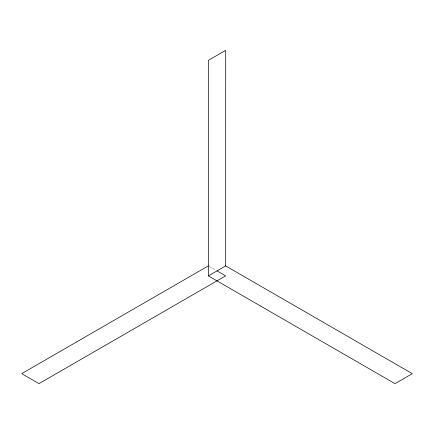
<?xml version="1.0" encoding="UTF-8"?>
<svg xmlns="http://www.w3.org/2000/svg" width="434" height="434" viewBox="0 0 434 434"><rect width="100%" height="100%" fill="white"/><g stroke="black" fill="none" stroke-linecap="round" stroke-linejoin="round"><path stroke-width="0.33" stroke-dasharray="2.17 1.63" d="M209.508 266.541L215.872 270.214"/><path stroke-width="0.65" d="M208.347 265.874L21.7 373.631L39 383.623L225.653 275.861L217.027 270.881M225.707 265.874L208.347 275.894L395 383.656L412.3 373.669L225.653 265.906L225.707 50.344L208.407 60.331L208.407 275.861"/></g></svg>
